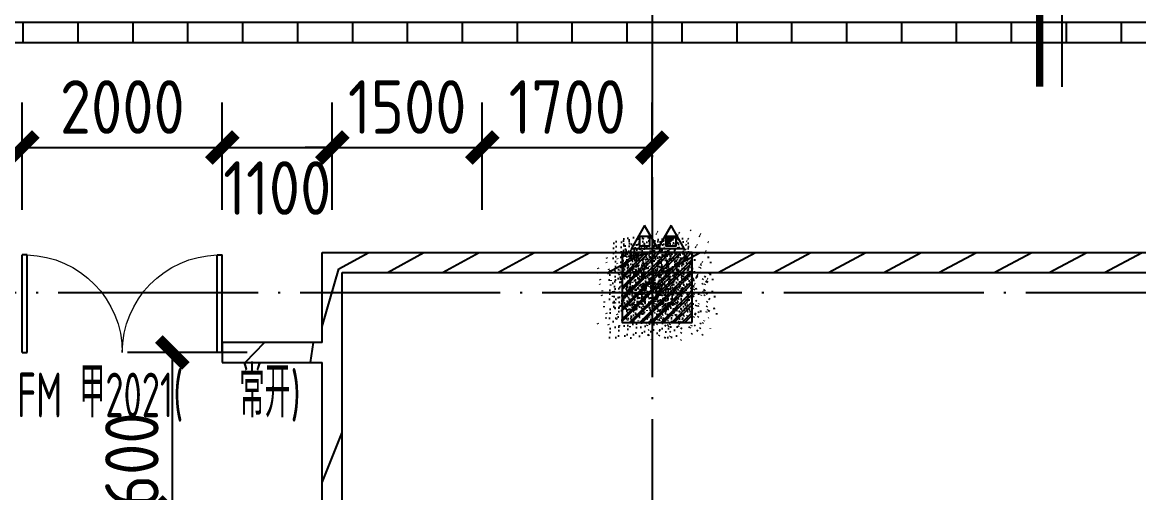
# Model space of a CAD drawing. Header units: inches. Extents: x 0 to 1813292486, y 0 to 3473589894.
# Drawn here: x 600483586 to 600494752, y 3473286017 to 3473290718 of the extents above; entities that cross this region are included whole.
import ezdxf
from ezdxf.xclip import XClip

# ---------------------------------------------------------------- set-up
doc = ezdxf.new("R2010")
doc.units = ezdxf.units.IN
doc.header["$LTSCALE"] = 1000
doc.header["$MEASUREMENT"] = 0
doc.header["$XCLIPFRAME"] = 2
doc.linetypes.add('AX-MALL-GIRD-200$0$DOTE', pattern=[2.4200000000000004, 2, -0.2, 0.02, -0.2])
for name, color, linetype in [('A-Anno-Note', 241, 'Continuous'), ('AX-MALL-DIM-P02$0$A-Anno-Dims', 3, 'Continuous'), ('AX-MALL-DIM-P02$0$A-Detl-Thin', 131, 'Continuous'), ('AX-MALL-DIM-SY-P02$0$DIM_IDEN', 3, 'Continuous'), ('AX-MALL-GIRD-200$0$A-Grid', 222, 'AX-MALL-GIRD-200$0$DOTE'), ('AX-MALL-P02-200$0$A-Anno-Note', 241, 'Continuous'), ('AX-MALL-WALL-P02$0$A-Anno-Note', 241, 'Continuous'), ('AX-MALL-WALL-P02-QT$0$A-Detl-Thin', 131, 'Continuous'), ('AX-MALL-WALL-P02-QT$0$A-Wall', 2, 'Continuous'), ('AX-MALL-WALL-P02-QT$0$A-Wall-Patt', 13, 'Continuous'), ('AX-MALL-WALL-P02-QT$0$A-Wind', 4, 'Continuous'), ('AX-MALL-WORD-P02$0$A-Wind-Iden', 11, 'Continuous'), ('AX-MALL-ZTKD-P02$0$A-Anno-Note', 241, 'Continuous'), ('PX-MALL-P02-LG$0$P-Exsh', 31, 'Continuous'), ('SX-MALL-WALL-L-1F~2F$0$S-COLU', 30, 'Continuous'), ('SX-MALL-WALL-L-1F~2F$0$S-PATT-WALL', 83, 'Continuous'), ('SX-MALL-WALL-L-1F~2F$0$单形心', 4, 'Continuous')]:
    doc.layers.add(name, color=color, linetype=linetype)
doc.styles.add('AX-MALL-DIM-P02$0$_TCH_DIM_T3', font='gbenor.shx')
doc.styles.add('AX-MALL-WORD-P02$0$_TCH_WINDOW', font='gbenor.shx', dxfattribs={"bigfont": 'gbcbig.shx'})
doc.dimstyles.new('AX-MALL-DIM-P02$0$_TCH_ARCH&&180', dxfattribs={"dimtxt": 535.5, "dimasz": 270, "dimexe": 450, "dimexo": 450, "dimgap": 137.25, "dimtad": 1, "dimdec": 0, "dimzin": 0, "dimdsep": 46, "dimtxsty": 'AX-MALL-DIM-P02$0$_TCH_DIM_T3', "dimblk": 'AX-MALL-DIM-P02$0$_ArchTick', "dimcen": 0.09, "dimclrt": 7, "dimazin": 2, "dimtfac": 1, "dimtdec": 0, "dimtix": 1, "dimtmove": 2, "dimatfit": 3, "dimfxl": 500, "dimtolj": 1, "dimtzin": 0, "dimarcsym": 0})
pattern_1 = [(45, (0, 359.0227), (-353.55353201463, 353.55353201463), [])]

# ---------------------------------------------------------------- blocks, each defined once
blk = doc.blocks.new('AX-MALL-WORD-P02')
at = {"layer": 'AX-MALL-WORD-P02$0$A-Wind-Iden', "style": 'AX-MALL-WORD-P02$0$_TCH_WINDOW', "width": 0.7}
for s, height, p in [('FM', 446.25, (600318928.1099315, 3473175518.702666)), ('甲', 506.3829787234042, (600319513.555751, 3473175300.606919)), ('2021(', 446.25, (600319755.3543998, 3473175210.529827)), ('常开', 506.3829787234042, (600321009.8811558, 3473174743.181797)), (')', 446.25, (600321493.4784535, 3473174563.027613))]:
    blk.add_text(s, height=height, rotation=339.5681612490525, dxfattribs=at).set_placement(p)
blk = doc.blocks.new('AX-MALL-GIRD-200')
at = {"layer": 'AX-MALL-GIRD-200$0$A-Grid'}
for p, q in [((600244912.440112, 3473204422.954183), (600602808.4442104, 3473071096.1909)), ((600330787.703265, 3473189157.338247), (600292058.1643155, 3473085193.611165))]:
    blk.add_line(p, q, dxfattribs=at)
blk = doc.blocks.new('SX-MALL-WALL-L-1F~2F$0$BANWANG_XINGXIN')
at = {"color": 0}
for points in [[(0.7071067811865476, 0.7071067811865475), (-0.7071067811865477, -0.7071067811865475)], [(-0.7071067811865475, 0.7071067811865476), (0.7071067811865474, -0.7071067811865477)]]:
    blk.add_lwpolyline(points, dxfattribs=at)
blk = doc.blocks.new('SX-MALL-WALL-L-1F~2F')
at = {"layer": 'SX-MALL-WALL-L-1F~2F$0$S-PATT-WALL'}
h = blk.add_hatch(dxfattribs=at)
h.set_pattern_fill('钢筋混凝土', color=256, scale=15, pattern_type=2)
h.set_pattern_definition([(24.56816131876918, (600340720.056371, 3473130955.210202), (-31.18316060756021, 68.21004687377882), []), (29.56816131876925, (600340720.056371, 3473130955.210202), (97.53445422577846, -46.37920049590846), [11.25, -123.75]), (334.5681613187692, (600340720.056371, 3473130955.210202), (19.88439775835759, 112.9961142864107), [9, -99]), (80.01956131876923, (600340728.1842421, 3473130951.345269), (117.4189029535321, 66.61682170576017), [9.5610285, -105.1713168]), (25.75236131876919, (600340730.529156, 3473130983.322846), (141.3476152674957, -79.15081590010527), [16.87499999999951, -185.624999999996]), (76.20376131876925, (600340742.3081197, 3473130976.726937), (182.3878362713222, 87.98253900728311), [14.3415432, -157.75695]), (330.7523613187692, (600340730.529156, 3473130983.322846), (182.387767611897, 87.98268144025062), [13.49999999999975, -148.499999999996]), (0.5681613187692669, (600340741.9672819, 3473130971.058292), (62.82047321120105, -87.84980446922418), [11.25, -123.75]), (305.5681613187692, (600340741.9672819, 3473130971.058292), (72.17288940056439, 89.18848105901375), [9, -99]), (51.01956131876926, (600340747.2023166, 3473130963.737472), (134.9933625470349, 1.33857134020591), [9.5610285, -105.1713168]), (17.06816131876921, (600340720.056371, 3473130955.210202), (19.14085714793764, 46.15589493924091), [0.75, -97.8, 0.75, -100.5, 0.75, -99.375]), (347.0681613187692, (600340720.056371, 3473130955.210202), (57.63084699394109, 41.66442757030211), [0.75, -57.3, 0.75, -95.55, 0.75, -37.875]), (307.0681613187692, (600340688.7107725, 3473130966.887357), (73.85474001336534, -31.12342331039777), [0.75, -37.5, 0.75, -117, 0.75, -155.25]), (297.0681613187692, (600340674.6544503, 3473130972.123749), (87.2164167648191, -16.46683781742514), [0.75, -48.75, 0.75, -77.69999999999999, 0.75, -110.25])])
h.paths.add_polyline_path([(600325586.405035, 3473174049.394367), (600325830.7700171, 3473174705.35607), (600325174.8083142, 3473174949.721052), (600324930.4433322, 3473174293.759349)])
h = blk.add_hatch(dxfattribs=at)
h.set_pattern_fill('钢筋混凝土', color=256, scale=15, pattern_type=2)
h.set_pattern_definition([(24.56816131876918, (600332895.3703448, 3473133870.135345), (-31.18316060756021, 68.21004687377882), []), (29.56816131876925, (600332895.3703448, 3473133870.135345), (97.53445422577846, -46.37920049590846), [11.24999999999975, -123.749999999998]), (334.5681613187692, (600332895.3703448, 3473133870.135345), (19.8843977583576, 112.9961142864107), [8.999999999999755, -98.99999999999804]), (80.01956131876923, (600332903.4982159, 3473133866.270413), (117.4189029535321, 66.61682170576017), [9.5610285, -105.1713168]), (25.75236131876918, (600332905.8431298, 3473133898.247989), (141.3476152674957, -79.15081590010527), [16.87499999999999, -185.6249999999999]), (76.20376131876925, (600332917.6220934, 3473133891.652081), (182.3878362713222, 87.98253900728308), [14.3415432, -157.75695]), (330.7523613187692, (600332905.8431298, 3473133898.247989), (182.3877676118969, 87.98268144025063), [13.5, -148.4999999999999]), (0.5681613187692685, (600332917.2812557, 3473133885.983436), (62.82047321120105, -87.84980446922418), [11.25, -123.75]), (305.5681613187692, (600332917.2812557, 3473133885.983436), (72.17288940056437, 89.18848105901375), [8.999999999999998, -98.99999999999999]), (51.01956131876926, (600332922.5162905, 3473133878.662616), (134.9933625470349, 1.33857134020591), [9.5610285, -105.1713168]), (17.06816131876921, (600332895.3703448, 3473133870.135345), (19.14085714793764, 46.1558949392409), [0.7499999999999999, -97.79999999999998, 0.7499999999999999, -100.5, 0.7499999999999999, -99.37499999999999]), (347.0681613187692, (600332895.3703448, 3473133870.135345), (57.63084699394109, 41.66442757030211), [0.7499999999999999, -57.29999999999999, 0.7499999999999999, -95.54999999999998, 0.7499999999999999, -37.87499999999999]), (307.0681613187692, (600332864.0247462, 3473133881.8125), (73.85474001336533, -31.12342331039777), [0.7499999999999848, -37.49999999999903, 0.7499999999999848, -116.9999999999981, 0.7499999999999848, -155.2499999999961]), (297.0681613187692, (600332849.9684241, 3473133887.048892), (87.2164167648191, -16.46683781742514), [0.7499999999999999, -48.74999999999999, 0.7499999999999999, -77.69999999999997, 0.7499999999999999, -110.25])])
h.paths.add_polyline_path([(600325586.4050349, 3473174049.394368), (600325830.7700171, 3473174705.356071), (600325174.8083142, 3473174949.721052), (600324930.4433323, 3473174293.759349)])
at = {"layer": 'SX-MALL-WALL-L-1F~2F$0$S-COLU'}
blk.add_lwpolyline([(600325586.405035, 3473174049.394367), (600325830.7700171, 3473174705.35607), (600325174.8083142, 3473174949.721052), (600324930.4433322, 3473174293.759349)], close=True, dxfattribs=at)
at = {"layer": 'SX-MALL-WALL-L-1F~2F$0$单形心', "xscale": 50, "yscale": 50, "zscale": 50}
blk.add_blockref('SX-MALL-WALL-L-1F~2F$0$BANWANG_XINGXIN', (600325380.6066747, 3473174499.55771), dxfattribs=at)
blk = doc.blocks.new('SX-MALL-WALL-L-2F~3F')
ref = blk.add_blockref('SX-MALL-WALL-L-1F~2F', (0, 0))
XClip(ref).set_block_clipping_path([(600349769.7341375, 3473074679.418533), (600357001.7302529, 3473071985.287766), (600356499.8725733, 3473070638.124951), (600359302.5086629, 3473069594.060767), (600362345.1765132, 3473077761.653201), (600381551.4312518, 3473070606.759726), (600391553.7259278, 3473066880.611454), (600387749.827644, 3473056669.608357), (600391632.1759799, 3473055223.319679), (600395635.5522461, 3473065969.791956), (600406982.2408491, 3473061742.817497), (600403058.8006672, 3473051210.921831), (600412723.2437257, 3473047610.6332), (600445093.3740637, 3473134503.466942), (600393055.2444371, 3473153889.197227), (600387463.4997383, 3473138878.984498), (600380158.3525343, 3473141600.366193), (600382830.751978, 3473148774.027779), (600388210.8522022, 3473146769.782572), (600390696.2253517, 3473153441.399696), (600277474.697425, 3473195619.741203), (600273446.9822528, 3473184807.934726), (600257129.111771, 3473190886.82031), (600241575.9633431, 3473149136.690594), (600258197.8999482, 3473142944.531458), (600255239.7303221, 3473135003.762026), (600263182.3271956, 3473132044.911624), (600260741.6763649, 3473125493.34496), (600269350.4970673, 3473122286.306632), (600271511.1407766, 3473128086.235537), (600286270.1853781, 3473122588.058336), (600284109.5416689, 3473116788.129431), (600282580.7823727, 3473112684.400902), (600291840.7574171, 3473109234.788475), (600290827.7957876, 3473106515.642598), (600293360.405141, 3473105572.171298), (600294731.2544166, 3473109252.0137), (600323175.4764534, 3473098655.706329), (600321336.3302773, 3473093718.790065), (600344750.773286, 3473084996.222976), (600341987.4689643, 3473077578.540671), (600344583.6790427, 3473076611.376234), (600346015.5062013, 3473080454.904757), (600351201.5612961, 3473078522.947055)])
blk = doc.blocks.new('SX-MALL-WALL-2F~3F')
blk.add_blockref('SX-MALL-WALL-L-2F~3F', (0, 0))
blk = doc.blocks.new('AX-MALL-WALL-P02-QT$0$$DorLib2D$00000002')
for p, q in [((-0.5, -5.684341886080802e-17), (-0.5000000000000007, 0.4875)), ((-0.4750000000000007, 0.4875), (-0.5000000000000007, 0.4875)), ((-0.475, -2.842170943040401e-17), (-0.4750000000000007, 0.4875)), ((0.475, -2.842170943040401e-17), (0.4750000000000007, 0.4875)), ((0.4750000000000007, 0.4875), (0.5000000000000007, 0.4875)), ((0.5, -5.684341886080802e-17), (0.5000000000000007, 0.4875)), ((-0.5, -5.684341886080802e-17), (-0.475, -2.842170943040401e-17)), ((0.5, -5.684341886080802e-17), (0.475, -2.842170943040401e-17))]:
    blk.add_line(p, q)
at = {"lineweight": 13}
for centre, start, end in [((-0.4875, -4.263256414560601e-17), 0, 88.53071641864632), ((0.4875, -4.263256414560601e-17), 91.4692835813537, 180)]:
    blk.add_arc(centre, 0.4875, start, end, dxfattribs=at)
blk = doc.blocks.new('AX-MALL-WALL-P02-QT')
at = {"layer": 'AX-MALL-WALL-P02-QT$0$A-Wall-Patt'}
h = blk.add_hatch(dxfattribs=at)
h.set_pattern_fill('普通砖', color=256, scale=200, style=0)
h.set_pattern_definition(pattern_1)
h.paths.add_polyline_path([(600313702.2327402, 3473181464.576602), (600336098.7341787, 3473173121.222636), (600336168.552745, 3473173308.640265), (600313772.0513065, 3473181651.994232)])
h = blk.add_hatch(dxfattribs=at)
h.set_pattern_fill('普通砖', color=256, scale=200, style=0)
h.set_pattern_definition(pattern_1)
h.paths.add_polyline_path([(600322076.9235989, 3473175036.638561), (600322201.8686852, 3473174990.09285), (600322481.1429503, 3473175739.763367), (600322363.543887, 3473175996.999562), (600322049.3603389, 3473175153.620231)])
h = blk.add_hatch(dxfattribs=at)
h.set_pattern_fill('普通砖', color=256, scale=200, style=0)
h.set_pattern_definition(pattern_1)
h.paths.add_polyline_path([(600322363.543887, 3473175996.999562), (600322481.1429503, 3473175739.763367), (600333070.2390105, 3473171795.014368), (600333187.2206806, 3473171822.577628), (600333233.7663915, 3473171947.522714)])
h = blk.add_hatch(dxfattribs=at)
h.set_pattern_fill('普通砖', color=256, scale=200, style=0)
h.set_pattern_definition(pattern_1)
h.paths.add_polyline_path([(600322049.3603389, 3473175153.620231), (600321112.2721928, 3473175502.713062), (600321042.4536265, 3473175315.295433), (600321979.5417726, 3473174966.202601), (600322076.9235989, 3473175036.638561)])
h = blk.add_hatch(dxfattribs=at)
h.set_pattern_fill('普通砖', color=256, scale=200, style=0)
h.set_pattern_definition(pattern_1)
h.paths.add_polyline_path([(600321580.8476118, 3473173514.024671), (600321678.2294381, 3473173584.46063), (600322201.8686852, 3473174990.09285), (600322076.9235989, 3473175036.638561), (600321979.5417726, 3473174966.202601), (600321455.9025253, 3473173560.570381)])
at = {"layer": 'AX-MALL-WALL-P02-QT$0$A-Wall'}
for p, q in [((600336168.552745, 3473173308.640265), (600313772.0513065, 3473181651.994232)), ((600313702.2327402, 3473181464.576602), (600336098.7341787, 3473173121.222636)), ((600322049.3603389, 3473175153.620231), (600322363.543887, 3473175996.999562)), ((600322363.543887, 3473175996.999562), (600333233.7663915, 3473171947.522714)), ((600322201.8686852, 3473174990.09285), (600322481.1429503, 3473175739.763367)), ((600322481.1429503, 3473175739.763367), (600333070.2390105, 3473171795.014368)), ((600321112.2721928, 3473175502.713062), (600321042.4536265, 3473175315.295433)), ((600322049.3603389, 3473175153.620231), (600321112.2721928, 3473175502.713062)), ((600321042.4536265, 3473175315.295433), (600321979.5417726, 3473174966.202601)), ((600321455.9025253, 3473173560.570381), (600321979.5417726, 3473174966.202601)), ((600321678.2294381, 3473173584.46063), (600322201.8686852, 3473174990.09285))]:
    blk.add_line(p, q, dxfattribs=at)
at = {"layer": 'AX-MALL-WALL-P02-QT$0$A-Detl-Thin'}
blk.add_blockref('SX-MALL-WALL-2F~3F', (0, 0), dxfattribs=at)
at = {"layer": 'AX-MALL-WALL-P02-QT$0$A-Wind'}
blk.add_blockref('AX-MALL-GIRD-200', (0, 0), dxfattribs=at)
at = {"layer": 'AX-MALL-WALL-P02-QT$0$A-Wind', "xscale": -2000, "yscale": 2000, "zscale": 200, "rotation": 339.5681613034594}
blk.add_blockref('AX-MALL-WALL-P02-QT$0$$DorLib2D$00000002', (600320140.2747629, 3473175758.097079), dxfattribs=at)
blk = doc.blocks.new('AX-MALL-WALL-P02')
at = {"layer": 'AX-MALL-WALL-P02$0$A-Anno-Note'}
blk.add_blockref('AX-MALL-WORD-P02', (0, 0), dxfattribs=at)
blk.add_blockref('AX-MALL-WALL-P02-QT', (0, 0), dxfattribs=at)
blk = doc.blocks.new('PX-MALL-P02-LG$0$MHQ')
at = {"layer": 'PX-MALL-P02-LG$0$P-Exsh', "ltscale": 0.7}
h = blk.add_hatch(dxfattribs=at)
h.set_pattern_fill('ANSI31', color=256, scale=25, style=0)
h.set_pattern_definition([(45, (-160019.2306599375, -42228.3236173685), (-28.0633003783411, 28.0633003783411), [])])
h.paths.add_polyline_path([(-75.0000000015425, 185.1731819980414), (75, 185.1731819980414), (75, 35.17318199802685), (-75.0000000015425, 35.17318199802685)])
for points in [[(0, 346.4101615137042), (-200, -1.455191522836685e-11), (200, -1.455191522836685e-11)], [(0, 346.4101615137042), (-200, -1.455191522836685e-11), (200, -1.455191522836685e-11)], [(0, 346.4101615137042), (-200, -1.455191522836685e-11), (200, -1.455191522836685e-11)], [(-75.0000000015425, 185.1731819980414), (75, 185.1731819980414), (75, 35.17318199802685), (-75.0000000015425, 35.17318199802685)]]:
    blk.add_lwpolyline(points, close=True, dxfattribs=at)
blk = doc.blocks.new('PX-MALL-P02-LG$0$20200929200250')
at = {"layer": 'PX-MALL-P02-LG$0$P-Exsh', "ltscale": 0.7, "xscale": 0.6600000001490116, "yscale": 0.6600000001490116, "zscale": 0.6600000001490116}
for p in [(-132.0000001192093, 40), (131.9999997615814, 40)]:
    blk.add_blockref('PX-MALL-P02-LG$0$MHQ', p, dxfattribs=at)
blk = doc.blocks.new('PX-MALL-P02-LG')
at = {"layer": 'PX-MALL-P02-LG$0$P-Exsh', "rotation": 339.5681612694019}
blk.add_blockref('PX-MALL-P02-LG$0$20200929200250', (600325509.1038771, 3473174825.186146), dxfattribs=at)
blk = doc.blocks.new('AX-MALL-ZTKD-P02')
at = {"layer": 'AX-MALL-ZTKD-P02$0$A-Anno-Note'}
blk.add_blockref('AX-MALL-GIRD-200', (0, 0), dxfattribs=at)
blk = doc.blocks.new('AX-MALL-DIM-SY-P02')
at = {"layer": 'AX-MALL-DIM-SY-P02$0$DIM_IDEN'}
blk.add_line((600329877.7482669, 3473174965.794538), (600333463.941355, 3473184592.40023), dxfattribs=at)
at = {"layer": 'AX-MALL-DIM-SY-P02$0$DIM_IDEN', "const_width": 75}
blk.add_lwpolyline([(600329666.9034339, 3473175044.340425), (600329928.7230574, 3473175747.156536)], dxfattribs=at)
blk = doc.blocks.new('AX-MALL-DIM-P02$0$_ArchTick')
at = {"color": 0, "linetype": 'ByBlock', "const_width": 0.4}
blk.add_lwpolyline([(-0.5, -0.5), (0.5, 0.5)], dxfattribs=at)
blk = doc.blocks.new('*D1141')
at = {"layer": 'AX-MALL-DIM-P02$0$A-Anno-Dims', "color": 0, "lineweight": -2, "transparency": 16777216}
for p, q in [((600320752.4222162, 3473173822.637439), (600319629.458048, 3473174240.974543)), ((600319318.0527683, 3473172115.997662), (600320051.147714, 3473174083.882768)), ((600320019.3272707, 3473171854.752332), (600318896.3631023, 3473172273.089436))]:
    blk.add_line(p, q, dxfattribs=at)
at = {"layer": 'AX-MALL-DIM-P02$0$A-Anno-Dims', "color": 0, "lineweight": -2, "transparency": 16777216, "xscale": 270, "yscale": 270, "zscale": 270}
for p, rotation in [((600320051.147714, 3473174083.882768), 69.56816131699551), ((600319318.0527683, 3473172115.997662), 249.5681613169955)]:
    blk.add_blockref('AX-MALL-DIM-P02$0$_ArchTick', p, dxfattribs=dict(at, rotation=rotation))
at = {"layer": 'AX-MALL-DIM-P02$0$A-Anno-Dims', "color": 7, "transparency": 16777216, "insert": (600319305.0795422, 3473173241.322811), "char_height": 535.5, "attachment_point": 5, "rotation": 69.56816131699551, "style": 'AX-MALL-DIM-P02$0$_TCH_DIM_T3'}
blk.add_mtext('\\A1;2100', dxfattribs=at)
blk = doc.blocks.new('*D1142')
at = {"layer": 'AX-MALL-DIM-P02$0$A-Anno-Dims', "color": 0, "lineweight": -2, "transparency": 16777216}
for p, q in [((600321310.9707465, 3473175321.978473), (600320188.0065781, 3473175740.315577)), ((600320051.1477137, 3473174083.882767), (600320609.6962442, 3473175583.223803)), ((600320752.4222159, 3473173822.637437), (600319629.4580475, 3473174240.974541))]:
    blk.add_line(p, q, dxfattribs=at)
at = {"layer": 'AX-MALL-DIM-P02$0$A-Anno-Dims', "color": 0, "lineweight": -2, "transparency": 16777216, "xscale": 270, "yscale": 270, "zscale": 270}
for p, rotation in [((600320609.6962442, 3473175583.223803), 69.5681613176784), ((600320051.1477137, 3473174083.882767), 249.5681613176784)]:
    blk.add_blockref('AX-MALL-DIM-P02$0$_ArchTick', p, dxfattribs=dict(at, rotation=rotation))
at = {"layer": 'AX-MALL-DIM-P02$0$A-Anno-Dims', "color": 7, "transparency": 16777216, "insert": (600319814.5240233, 3473174608.85128), "char_height": 535.5, "attachment_point": 5, "rotation": 69.5681613176784, "style": 'AX-MALL-DIM-P02$0$_TCH_DIM_T3'}
blk.add_mtext('\\A1;1600', dxfattribs=at)
blk = doc.blocks.new('*D1161')
at = {"layer": 'AX-MALL-DIM-P02$0$A-Anno-Dims', "color": 0, "lineweight": -2, "transparency": 16777216}
for p, q in [((600319700.6439009, 3473177442.54052), (600320075.5216303, 3473178448.844416)), ((600319918.4298561, 3473178027.15475), (600321792.6061497, 3473177328.969087)), ((600321574.8201947, 3473176744.354857), (600321949.6979239, 3473177750.658753))]:
    blk.add_line(p, q, dxfattribs=at)
at = {"layer": 'AX-MALL-DIM-P02$0$A-Anno-Dims', "color": 0, "lineweight": -2, "transparency": 16777216, "xscale": 270, "yscale": 270, "zscale": 270}
for p, rotation in [((600319918.4298561, 3473178027.15475), 159.5681613124859), ((600321792.6061497, 3473177328.969087), 339.5681613124859)]:
    blk.add_blockref('AX-MALL-DIM-P02$0$_ArchTick', p, dxfattribs=dict(at, rotation=rotation))
at = {"layer": 'AX-MALL-DIM-P02$0$A-Anno-Dims', "color": 7, "transparency": 16777216, "insert": (600320996.9005998, 3473178057.582618), "char_height": 535.5, "attachment_point": 5, "rotation": 339.5681613124859, "style": 'AX-MALL-DIM-P02$0$_TCH_DIM_T3'}
blk.add_mtext('\\A1;2000', dxfattribs=at)
blk = doc.blocks.new('*D1162')
at = {"layer": 'AX-MALL-DIM-P02$0$A-Anno-Dims', "color": 0, "lineweight": -2, "transparency": 16777216}
for p, q in [((600321574.8201947, 3473176744.354857), (600321949.6979241, 3473177750.658754)), ((600322605.6171553, 3473176360.352743), (600322980.4948847, 3473177366.65664)), ((600321792.6061499, 3473177328.969088), (600322823.4031105, 3473176944.966973))]:
    blk.add_line(p, q, dxfattribs=at)
at = {"layer": 'AX-MALL-DIM-P02$0$A-Anno-Dims', "color": 0, "lineweight": -2, "transparency": 16777216, "xscale": 270, "yscale": 270, "zscale": 270}
for p, rotation in [((600321792.6061499, 3473177328.969088), 159.5681613206955), ((600322823.4031105, 3473176944.966973), 339.5681613206955)]:
    blk.add_blockref('AX-MALL-DIM-P02$0$_ArchTick', p, dxfattribs=dict(at, rotation=rotation))
at = {"layer": 'AX-MALL-DIM-P02$0$A-Anno-Dims', "color": 7, "transparency": 16777216, "insert": (600322166.6220335, 3473176757.447331), "char_height": 535.5, "attachment_point": 5, "rotation": 339.5681613206955, "style": 'AX-MALL-DIM-P02$0$_TCH_DIM_T3'}
blk.add_mtext('\\A1;1100', dxfattribs=at)
blk = doc.blocks.new('*D1163')
at = {"layer": 'AX-MALL-DIM-P02$0$A-Anno-Dims', "color": 0, "lineweight": -2, "transparency": 16777216}
for p, q in [((600322605.6171553, 3473176360.352743), (600322980.4948847, 3473177366.656639)), ((600322823.4031103, 3473176944.966973), (600322570.3893106, 3473177039.222037)), ((600322823.4031103, 3473176944.966973), (600324229.0353439, 3473176421.32772)), ((600324011.2493887, 3473175836.71349), (600324386.1271183, 3473176843.017386)), ((600324229.0353439, 3473176421.32772), (600324482.0491434, 3473176327.072656))]:
    blk.add_line(p, q, dxfattribs=at)
at = {"layer": 'AX-MALL-DIM-P02$0$A-Anno-Dims', "color": 0, "lineweight": -2, "transparency": 16777216, "xscale": 270, "yscale": 270, "zscale": 270}
for p, rotation in [((600322823.4031103, 3473176944.966973), 339.5681613047582), ((600324229.0353439, 3473176421.32772), 159.5681613047582)]:
    blk.add_blockref('AX-MALL-DIM-P02$0$_ArchTick', p, dxfattribs=dict(at, rotation=rotation))
at = {"layer": 'AX-MALL-DIM-P02$0$A-Anno-Dims', "color": 7, "transparency": 16777216, "insert": (600323667.601824, 3473177062.668046), "char_height": 535.5, "attachment_point": 5, "rotation": 339.5681613047582, "style": 'AX-MALL-DIM-P02$0$_TCH_DIM_T3'}
blk.add_mtext('\\A1;1500', dxfattribs=at)
blk = doc.blocks.new('*D1164')
at = {"layer": 'AX-MALL-DIM-P02$0$A-Anno-Dims', "color": 0, "lineweight": -2, "transparency": 16777216}
for p, q in [((600324011.2493887, 3473175836.713489), (600324386.1271181, 3473176843.017386)), ((600324229.0353439, 3473176421.32772), (600325822.085182, 3473175827.86991)), ((600325604.2992268, 3473175243.25568), (600325979.1769562, 3473176249.559577))]:
    blk.add_line(p, q, dxfattribs=at)
at = {"layer": 'AX-MALL-DIM-P02$0$A-Anno-Dims', "color": 0, "lineweight": -2, "transparency": 16777216, "xscale": 270, "yscale": 270, "zscale": 270}
for p, rotation in [((600324229.0353439, 3473176421.32772), 159.5681613138698), ((600325822.085182, 3473175827.86991), 339.5681613138698)]:
    blk.add_blockref('AX-MALL-DIM-P02$0$_ArchTick', p, dxfattribs=dict(at, rotation=rotation))
at = {"layer": 'AX-MALL-DIM-P02$0$A-Anno-Dims', "color": 7, "transparency": 16777216, "insert": (600325166.9428596, 3473176504.119514), "char_height": 535.5, "attachment_point": 5, "rotation": 339.5681613138698, "style": 'AX-MALL-DIM-P02$0$_TCH_DIM_T3'}
blk.add_mtext('\\A1;1700', dxfattribs=at)
blk = doc.blocks.new('AX-MALL-DIM-P02')
at = {"layer": 'AX-MALL-DIM-P02$0$A-Anno-Dims'}
blk.add_blockref('AX-MALL-DIM-SY-P02', (0, 0), dxfattribs=at)
at = {"layer": 'AX-MALL-DIM-P02$0$A-Detl-Thin'}
blk.add_blockref('AX-MALL-ZTKD-P02', (-2.384185791015625e-06, 9.5367431640625e-07), dxfattribs=at)
at = {"layer": 'AX-MALL-DIM-P02$0$A-Anno-Dims'}
for p1, p2, distance, picture, middle in [((600319543.5521269, 3473177020.850854), (600321417.7284204, 3473176322.665191), 1073.8625810258152, '*D1161', (600320996.9005998, 3473178057.582618)), ((600322448.5253808, 3473175938.663076), (600323854.1576145, 3473175415.023824), 1073.86258106743, '*D1163', (600323667.601824, 3473177062.668046)), ((600323854.1576146, 3473175415.023824), (600325447.2074527, 3473174821.566014), 1073.8625810258152, '*D1164', (600325166.9428596, 3473176504.119514)), ((600320441.0169365, 3473171697.660557), (600321174.1118823, 3473173665.545664), 1198.3548957465914, '*D1141', (600319305.0795422, 3473173241.322811))]:
    dim = blk.add_aligned_dim(p1=p1, p2=p2, distance=distance, dimstyle='AX-MALL-DIM-P02$0$_TCH_ARCH&&180', dxfattribs=at)
    dim.commit()
    dim.dimension.update_dxf_attribs({"geometry": picture, "text_midpoint": middle})
for base, p1, p2, angle, picture, middle in [((600322823.4031105, 3473176944.966973), (600321417.7284205, 3473176322.665191), (600322448.5253811, 3473175938.663076), 339.5681612741465, '*D1162', (600322166.6220335, 3473176757.447331)), ((600320609.6962442, 3473175583.223803), (600321174.1118823, 3473173665.545664), (600321732.6604128, 3473175164.886699), 69.56816132363933, '*D1142', (600319814.5240233, 3473174608.85128))]:
    dim = blk.add_linear_dim(base=base, p1=p1, p2=p2, angle=angle, dimstyle='AX-MALL-DIM-P02$0$_TCH_ARCH&&180', dxfattribs=at)
    dim.commit()
    dim.dimension.update_dxf_attribs({"geometry": picture, "text_midpoint": middle, "dimtype": 129})
blk = doc.blocks.new('AX-MALL-P02-200')
at = {"layer": 'AX-MALL-P02-200$0$A-Anno-Note'}
blk.add_blockref('AX-MALL-WALL-P02', (0, 0), dxfattribs=at)
for name in ['AX-MALL-DIM-P02', 'PX-MALL-P02-LG']:
    blk.add_blockref(name, (0, 0), dxfattribs=at)

msp = doc.modelspace()

# ---------------------------------------------------------------- block references
at = {"layer": 'A-Anno-Note', "rotation": 20.43183869077545}
msp.add_blockref('AX-MALL-P02-200', (1250392458.527329, 9048125.682563305), dxfattribs=at)

doc.saveas('drawing.dxf')
